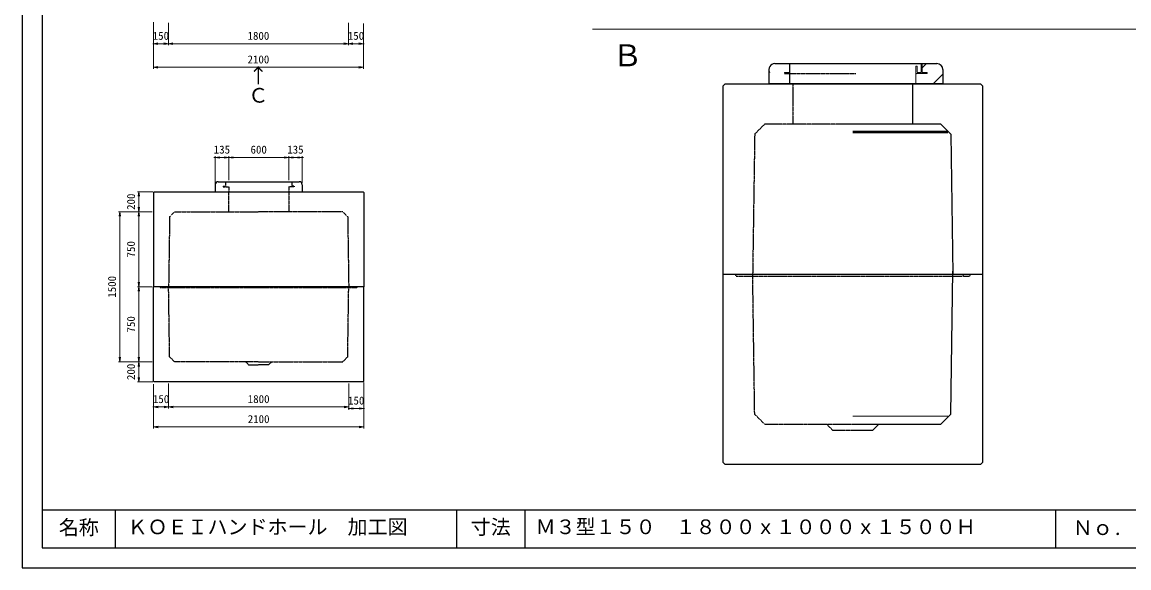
# Model space of a CAD drawing. Units: millimetres, scale not verified. Extents: x -420 to 421, y -297 to 297.
# Drawn here: x -420 to 133, y -297 to -24 of the extents above; entities that cross this region are included whole.
import ezdxf
from ezdxf.enums import TextEntityAlignment as Align

# ---------------------------------------------------------------- set-up
doc = ezdxf.new("R2010")
doc.units = ezdxf.units.MM
doc.linetypes.add('USER2', pattern=[4.7625, 3.175, -1.5875])
doc.layers.add('0-0', color=7, linetype='Continuous')
for name, color, linetype, lineweight in [('0-1_0', 9, 'Continuous', 25), ('0-2_dims', 2, 'Continuous', 18), ('0-3_pen1実線', 4, 'Continuous', 13), ('0-4_pen2実線', 3, 'Continuous', 13), ('0-5_pen3実線', 7, 'Continuous', 25), ('0-6_pen4実線', 7, 'Continuous', 25), ('0-7_pen2破線', 3, 'USER2', 25), ('0-9_鉄筋１', 7, 'Continuous', 13)]:
    doc.layers.add(name, color=color, linetype=linetype, lineweight=lineweight)
doc.styles.add('ＭＳ ゴシック', font='')
doc.styles.get('ＭＳ ゴシック').set_extended_font_data('MS Gothic')

# ---------------------------------------------------------------- blocks, each defined once
blk = doc.blocks.new('部分図 1')
at = {"layer": '0-1_0'}
blk.add_lwpolyline([(0, 0), (16824, 0), (16824, 11878), (0, 11878)], close=True, dxfattribs=at)
at = {"layer": '0-2_dims'}
for p, q in [((1312, 5453.22), (1312, 5223.15)), ((1312, 5449.69), (1312, 4987.15)), ((1462, 5446.15), (1462, 5223.15)), ((1462, 5446.15), (1462, 5223.15)), ((3262, 5446.15), (3262, 5223.15)), ((3262, 5446.15), (3262, 5223.15)), ((3412, 5439.08), (3412, 5223.15)), ((3412, 5439.08), (3412, 4987.15)), ((1312, 5238.15), (1305.18, 5238.15)), ((1312, 5238.15), (1462, 5238.15)), ((1462, 5238.15), (1468.82, 5238.15)), ((1462, 5238.15), (3262, 5238.15)), ((3262, 5238.15), (3255.18, 5238.15)), ((3262, 5238.15), (3412, 5238.15)), ((3412, 5238.15), (3418.82, 5238.15)), ((1312, 5002.15), (3412, 5002.15)), ((1929.55, 4101), (1915.23, 4101)), ((1929.55, 3826.5), (1929.55, 4116)), ((1929.55, 4101), (2064.55, 4101)), ((2064.55, 3874), (2064.55, 4116)), ((2064.55, 3874), (2064.55, 4116)), ((2064.55, 4101), (2078.86, 4101)), ((2064.55, 4101), (2664.55, 4101)), ((2664.55, 4101), (2650.23, 4101)), ((2664.55, 3874), (2664.55, 4116)), ((2664.55, 3874), (2664.55, 4116)), ((2664.55, 4101), (2799.55, 4101)), ((2799.55, 3844), (2799.55, 4116)), ((2799.55, 4101), (2813.86, 4101)), ((1306.16, 3759), (1152.04, 3759)), ((1167.04, 3759), (1167.04, 3559)), ((1284.09, 3559), (962.09, 3559)), ((977.09, 3559), (977.09, 2059)), ((1299.09, 3559), (1152.04, 3559)), ((1299.09, 3559), (1152.04, 3559)), ((1167.04, 3559), (1167.04, 2809)), ((1299.09, 2809), (1152.04, 2809)), ((1299.09, 2809), (1152.04, 2809)), ((1167.04, 2809), (1167.04, 2059)), ((1299.09, 2059), (962.09, 2059)), ((1299.09, 2059), (1152.04, 2059)), ((1299.09, 2059), (1152.04, 2059)), ((1167.04, 2059), (1167.04, 1859)), ((1306.16, 1859), (1152.04, 1859)), ((1314.09, 1836.93), (1314.09, 1393)), ((1314.09, 1836.93), (1314.09, 1593.07)), ((1464.32, 1844), (1464.32, 1593.07)), ((1464.32, 1836.93), (1464.32, 1593.07)), ((3264.4, 1844), (3264.4, 1578.07)), ((3264.4, 1844), (3264.4, 1593.07)), ((3414.09, 1851.07), (3414.09, 1578.07)), ((3414.09, 1844), (3414.09, 1393)), ((1314.09, 1608.07), (1307.39, 1608.07)), ((1314.09, 1608.07), (1464.32, 1608.07)), ((1464.32, 1608.07), (3264.4, 1608.07)), ((1464.32, 1608.07), (1471.03, 1608.07)), ((3264.4, 1593.07), (3257.43, 1593.07)), ((3264.4, 1593.07), (3414.09, 1593.07)), ((3414.09, 1593.07), (3421.06, 1593.07)), ((1314.09, 1408), (3414.09, 1408))]:
    blk.add_line(p, q, dxfattribs=at)
at = {"layer": '0-2_dims', "color": 7}
for p, q in [((16434, 5383), (5700, 5383)), ((1314.09, 3751.93), (1321.16, 3759)), ((3414.09, 3751.93), (3407.02, 3759)), ((1314.09, 1866.07), (1321.16, 1859)), ((3414.09, 1866.07), (3407.02, 1859))]:
    blk.add_line(p, q, dxfattribs=at)
at = {"layer": '0-2_dims'}
for points in [[(1357, 5245.65), (1312, 5238.15), (1357, 5230.65)], [(1417, 5230.65), (1462, 5238.15), (1417, 5245.65)], [(1507, 5245.65), (1462, 5238.15), (1507, 5230.65)], [(3217, 5230.65), (3262, 5238.15), (3217, 5245.65)], [(3307, 5245.65), (3262, 5238.15), (3307, 5230.65)], [(3367, 5230.65), (3412, 5238.15), (3367, 5245.65)], [(1357, 5009.65), (1312, 5002.15), (1357, 4994.65)], [(3367, 4994.65), (3412, 5002.15), (3367, 5009.65)], [(1974.55, 4108.5), (1929.55, 4101), (1974.55, 4093.5)], [(2019.55, 4093.5), (2064.55, 4101), (2019.55, 4108.5)], [(2109.55, 4108.5), (2064.55, 4101), (2109.55, 4093.5)], [(2619.55, 4093.5), (2664.55, 4101), (2619.55, 4108.5)], [(2709.55, 4108.5), (2664.55, 4101), (2709.55, 4093.5)], [(2754.55, 4093.5), (2799.55, 4101), (2754.55, 4108.5)], [(1174.54, 3714), (1167.04, 3759), (1159.54, 3714)], [(984.59, 3514), (977.09, 3559), (969.59, 3514)], [(1159.54, 3604), (1167.04, 3559), (1174.54, 3604)], [(1174.54, 3514), (1167.04, 3559), (1159.54, 3514)], [(1159.54, 2854), (1167.04, 2809), (1174.54, 2854)], [(1174.54, 2764), (1167.04, 2809), (1159.54, 2764)], [(969.59, 2104), (977.09, 2059), (984.59, 2104)], [(1159.54, 2104), (1167.04, 2059), (1174.54, 2104)], [(1174.54, 2014), (1167.04, 2059), (1159.54, 2014)], [(1159.54, 1904), (1167.04, 1859), (1174.54, 1904)], [(1359.09, 1615.57), (1314.09, 1608.07), (1359.09, 1600.57)], [(1419.32, 1600.57), (1464.32, 1608.07), (1419.32, 1615.57)], [(1509.32, 1615.57), (1464.32, 1608.07), (1509.32, 1600.57)], [(3219.4, 1600.57), (3264.4, 1608.07), (3219.4, 1615.57)], [(3309.4, 1600.57), (3264.4, 1593.07), (3309.4, 1585.57)], [(3369.09, 1585.57), (3414.09, 1593.07), (3369.09, 1600.57)], [(1359.09, 1415.5), (1314.09, 1408), (1359.09, 1400.5)], [(3369.09, 1400.5), (3414.09, 1408), (3369.09, 1415.5)]]:
    blk.add_lwpolyline(points, dxfattribs=at)
at = {"layer": '0-3_pen1実線'}
for p, q in [((8997.17, 4997.17), (9039.12, 5039.12)), ((8933.17, 4933.17), (8939.12, 4939.12)), ((9108.53, 4839.12), (9203.17, 4933.76))]:
    blk.add_line(p, q, dxfattribs=at)
at = {"layer": '0-4_pen2実線'}
for p, q in [((8933.17, 5014.12), (8933.17, 4939.12)), ((8933.17, 5014.12), (8945.17, 5014.12)), ((8985.17, 5039.12), (8985.17, 4951.12)), ((8997.17, 5039.12), (8997.17, 4951.12)), ((9045.17, 4939.12), (8933.17, 4939.12)), ((8933.17, 4939.12), (8933.17, 4839.12)), ((8985.17, 4951.12), (8945.17, 4951.12)), ((9045.17, 4951.12), (8997.17, 4951.12)), ((9045.17, 4951.12), (9045.17, 4939.12))]:
    blk.add_line(p, q, dxfattribs=at)
at = {"layer": '0-4_pen2実線', "linetype": 'USER2'}
blk.add_line((8945.17, 5014.12), (8945.17, 4951.12), dxfattribs=at)
at = {"layer": '0-5_pen3実線'}
for p, q in [((7463.17, 4979.12), (7463.17, 4839.12)), ((7523.17, 5039.12), (9143.17, 5039.12)), ((9203.17, 4979.12), (9203.17, 4839.12)), ((7022.02, 4834.75), (7002.02, 4814.75)), ((7002.02, 4814.75), (7002.02, 2934.75)), ((9582.02, 4834.75), (7022.02, 4834.75)), ((7463.17, 4839.12), (9203.17, 4839.12)), ((8902.02, 4434.75), (8902.02, 4834.75)), ((9582.02, 4834.75), (9602.02, 4814.75)), ((9602.02, 2934.75), (9602.02, 4814.75)), ((9182.02, 4434.75), (8302.02, 4434.75)), ((9182.02, 4434.75), (9282.02, 4334.75)), ((9282.02, 4334.75), (9302.02, 2934.75)), ((1929.55, 3829), (1929.55, 3759)), ((1959.55, 3859), (2769.55, 3859)), ((2799.55, 3829), (2799.55, 3759)), ((1314.09, 3751.93), (1314.09, 2809)), ((1321.16, 3759), (3407.02, 3759)), ((1929.55, 3759), (2799.55, 3759)), ((3414.09, 3751.93), (3414.09, 2809)), ((3414.09, 3546), (3414.09, 3447)), ((7002.02, 2934.8), (7002.02, 1054.8)), ((7002.02, 2934.8), (9398.02, 2934.8)), ((7002.02, 2934.75), (9496.62, 2934.75)), ((9282.02, 1534.8), (9302.89, 2964.8)), ((9478.02, 2934.8), (9468.02, 2914.8)), ((9478.02, 2934.8), (9602.02, 2934.8)), ((9478.02, 2934.75), (9602.02, 2934.75)), ((9602.02, 1054.8), (9602.02, 2934.8)), ((1314.09, 1866.07), (1314.09, 2809)), ((3352.09, 2809), (1314.09, 2809)), ((3414.09, 2809), (3352.09, 2809)), ((3414.09, 1866.07), (3414.09, 2809)), ((1314.09, 2072), (1314.09, 2171)), ((3407.02, 1859), (1321.16, 1859)), ((9182.02, 1434.8), (9282.02, 1534.8)), ((8302.02, 1434.8), (9182.02, 1434.8)), ((8302.02, 1374.67), (8502.02, 1374.67)), ((8562.02, 1434.67), (8502.02, 1374.67)), ((7022.02, 1034.8), (7002.02, 1054.8)), ((7022.02, 1034.8), (9582.02, 1034.8)), ((9582.02, 1034.8), (9602.02, 1054.8)), ((931, 580), (931, 200)), ((5025, 580), (5025, 200))]:
    blk.add_line(p, q, dxfattribs=at)
blk.add_lwpolyline([(9398.02, 2934.8), (9408.02, 2914.8), (9468.02, 2914.8)], dxfattribs=at)
for centre, radius, start, end in [((7523.17, 4979.13), 60, 90, 206.74224), ((9143.17, 4979.12), 60, 0, 90), ((1959.55, 3829), 30, 90, 180.00006), ((2769.55, 3829), 30, 0, 90)]:
    blk.add_arc(centre, radius, start, end, dxfattribs=at)
at = {"layer": '0-6_pen4実線'}
for p, q in [((200, 580), (16610, 580)), ((4340.3, 580), (4340.3, 200)), ((10328, 580), (10328, 200))]:
    blk.add_line(p, q, dxfattribs=at)
blk.add_lwpolyline([(200, 200), (16610, 200), (16610, 11452), (200, 11452)], close=True, dxfattribs=at)
at = {"layer": '0-7_pen2破線'}
for p, q in [((7669.17, 5039.12), (7669.17, 4839.12)), ((7621.17, 4951.12), (7669.17, 4951.12)), ((7621.17, 4951.12), (7621.17, 4939.12)), ((7621.17, 4939.12), (8333.17, 4939.12)), ((7702.02, 4834.75), (7702.02, 4434.75)), ((2008.55, 3815), (2032.55, 3815)), ((2008.55, 3815), (2008.55, 3809)), ((2008.55, 3809), (2064.55, 3809)), ((2032.55, 3859), (2032.55, 3815)), ((2064.55, 3809), (2064.55, 3759)), ((2664.55, 3809), (2664.55, 3759)), ((2720.55, 3809), (2664.55, 3809)), ((2696.55, 3859), (2696.55, 3815)), ((2720.55, 3815), (2696.55, 3815)), ((2720.55, 3815), (2720.55, 3809)), ((2064.09, 3759), (2064.09, 3559)), ((2664.09, 3759), (2664.09, 3559)), ((1524.09, 3559), (2364.09, 3559)), ((3204.09, 3559), (2364.09, 3559)), ((3204.09, 3559), (3254.09, 3509)), ((3254.09, 3509), (3264.4, 2803)), ((1376.09, 2809), (1381.09, 2803)), ((1381.09, 2803), (2364.09, 2803)), ((1474.09, 2109), (1463.87, 2809)), ((2364.09, 2803), (3349.09, 2803)), ((3254.09, 2109), (3264.31, 2809)), ((3352.09, 2809), (3349.09, 2803)), ((1524.09, 2059), (1474.09, 2109)), ((3204.09, 2059), (3254.09, 2109)), ((2364.09, 2059), (1524.09, 2059)), ((2364.09, 2059), (3204.09, 2059)), ((2464.09, 2029), (2364.09, 2029)), ((2494.09, 2059), (2464.09, 2029)), ((7422.02, 1434.8), (8302.02, 1434.81))]:
    blk.add_line(p, q, dxfattribs=at)
for points in [[(8302.02, 4434.75), (7422.02, 4434.75), (7322.02, 4334.75), (7301.58, 2934.75)], [(1524.09, 3559), (1474.09, 3509), (1464.09, 2803)], [(7126.02, 2934.8), (7136.02, 2914.8), (9398.02, 2914.8)], [(7422.02, 1434.8), (7322.02, 1534.8), (7302.02, 2934.8)], [(2234.09, 2059), (2264.09, 2029), (2364.09, 2029)], [(8042.02, 1434.67), (8102.02, 1374.67), (8302.02, 1374.67)]]:
    blk.add_lwpolyline(points, dxfattribs=at)
at = {"layer": '0-9_鉄筋１', "lineweight": 50}
blk.add_line((8302.02, 4359.12), (9252.02, 4359.12), dxfattribs=at)
at = {"layer": '0-9_鉄筋１'}
blk.add_line((8302.02, 1514.8), (9252.02, 1514.8), dxfattribs=at)
at = {"layer": '0-2_dims', "color": 7, "style": 'ＭＳ ゴシック'}
for s, height, p in [('150', 79.98, (1305.18, 5253.15)), ('1800', 79.98, (2252.91, 5253.15)), ('150', 79.98, (3255.18, 5253.15)), ('Ｂ', 219.9, (5900.21, 4946.4)), ('2100', 79.98, (2252.91, 5017.15)), ('135', 79.98, (1915.23, 4116)), ('600', 79.98, (2282.73, 4116)), ('135', 79.98, (2650.23, 4116)), ('150', 79.98, (1307.39, 1623.07)), ('1800', 79.98, (2255.27, 1623.07)), ('150', 79.98, (3257.43, 1608.07)), ('2100', 79.98, (2255, 1423))]:
    blk.add_text(s, height=height, dxfattribs=at).set_placement(p, align=Align.BOTTOM_LEFT)
for s, p in [('200', (1152.04, 3577.18)), ('750', (1152.04, 3102.18)), ('1500', (962.09, 2699.91)), ('750', (1152.04, 2352.18)), ('200', (1152.04, 1877.18))]:
    blk.add_text(s, height=79.98, rotation=90, dxfattribs=at).set_placement(p, align=Align.BOTTOM_LEFT)
at = {"layer": '0-5_pen3実線', "style": 'ＭＳ ゴシック'}
for s, p in [('名称', (366, 287)), ('ＫＯＥＩハンドホール\u3000加工図', (1053, 292)), ('寸法', (4484.2, 291)), ('Ｍ３型１５０\u3000１８００ｘ１０００ｘ１５００Ｈ', (5132, 293)), ('Ｎｏ.', (10500.7, 284.33))]:
    blk.add_text(s, height=146.6, dxfattribs=at).set_placement(p, align=Align.BOTTOM_LEFT)
at = {"layer": '0-9_鉄筋１', "style": 'ＭＳ ゴシック'}
for s, p in [('↑', (2260, 4805)), ('Ｃ', (2260, 4605))]:
    blk.add_text(s, height=146.6, dxfattribs=at).set_placement(p, align=Align.BOTTOM_LEFT)

msp = doc.modelspace()

# ---------------------------------------------------------------- block references
at = {"layer": '0-0', "xscale": 0.05, "yscale": 0.05}
msp.add_blockref('部分図 1', (-420.5, -297), dxfattribs=at)

doc.saveas('drawing.dxf')
